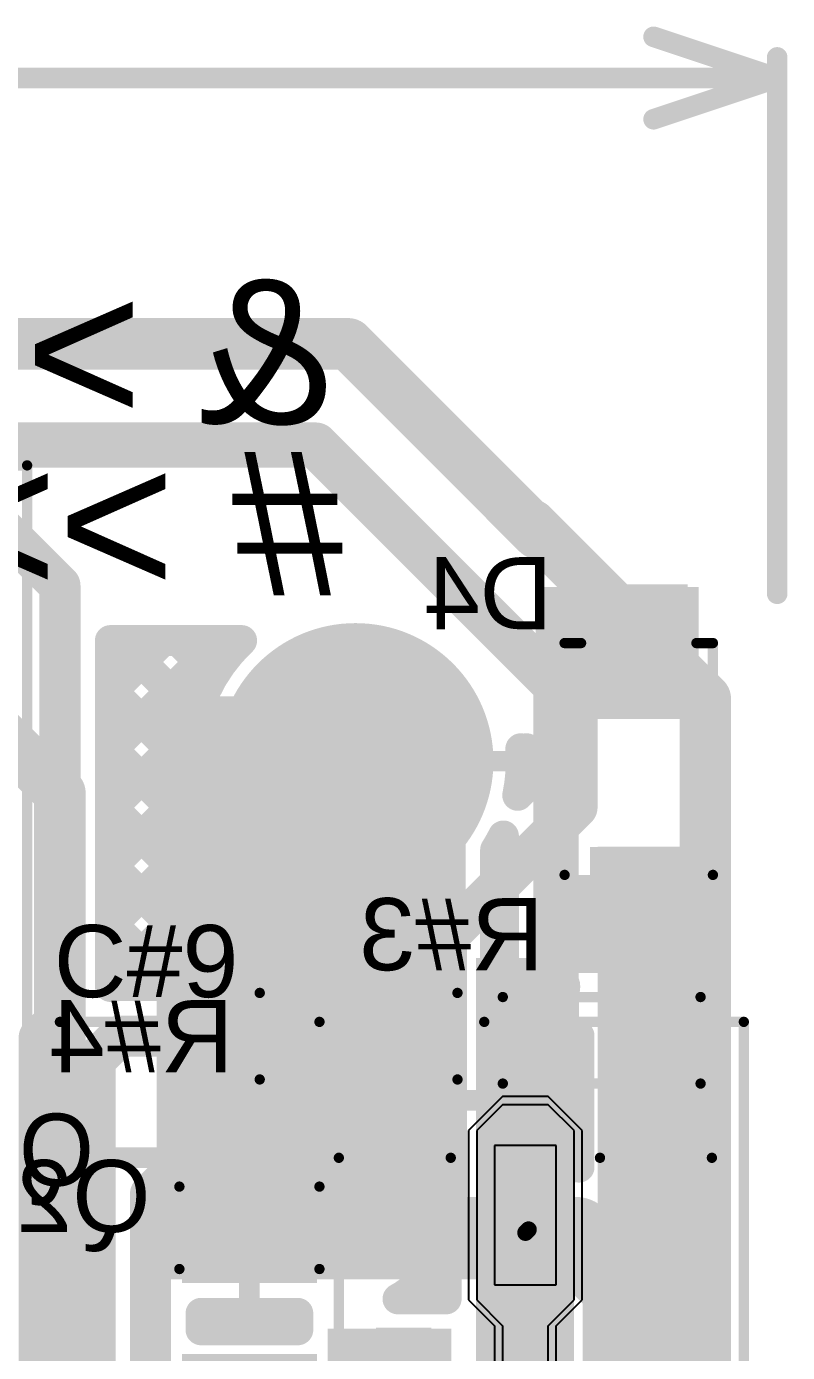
# Model space of a CAD drawing. Header units: millimetres. Extents: x -0.39 to 1.43, y -0.21 to 1.58.
# Drawn here: x 1.061 to 1.43, y 0.933 to 1.577 of the extents above; entities that cross this region are included whole.
import ezdxf

# ---------------------------------------------------------------- set-up
doc = ezdxf.new("R2010")
doc.units = ezdxf.units.MM
doc.header["$MEASUREMENT"] = 0
for name, color, linetype in [('BottomLayer', 5, 'Continuous'), ('BottomOverlay', 54, 'Continuous'), ('BottomPaste', 16, 'Continuous'), ('BottomSolder', 6, 'Continuous'), ('Mechanical1', 6, 'Continuous'), ('TopLayer', 1, 'Continuous'), ('TopOverlay', 2, 'Continuous'), ('TopPaste', 8, 'Continuous'), ('TopSolder', 216, 'Continuous'), ('ViaHoleLayer', 16, 'Continuous')]:
    doc.layers.add(name, color=color, linetype=linetype)
doc.styles.add('Arial', font='', dxfattribs={"height": 0.2})
doc.styles.get('Arial').set_extended_font_data('Arial')

# ---------------------------------------------------------------- blocks, each defined once
blk = doc.blocks.new('SOD123G_B_1')
at = {"layer": 'BottomLayer'}
for points in [[(-0.07953, 0.01969), (-0.04803, 0.01969), (-0.04803, -0.01969), (-0.07953, -0.01969)], [(0.04803, 0.01969), (0.07953, 0.01969), (0.07953, -0.01969), (0.04803, -0.01969)]]:
    blk.add_hatch(color=5, dxfattribs=at).paths.add_polyline_path(points)
at = {"layer": 'BottomOverlay'}
for points in [[(-0.10504, 0.023), (-0.05754, 0.023), (-0.05754, 0.038), (-0.10504, 0.038)], [(-0.10504, -0.0245), (-0.08104, -0.0245), (-0.08104, 0.025), (-0.10504, 0.025)], [(-0.10504, -0.038), (-0.05754, -0.038), (-0.05754, -0.023), (-0.10504, -0.023)]]:
    blk.add_hatch(color=54, dxfattribs=at).paths.add_polyline_path(points)
at = {"layer": 'BottomPaste'}
for points in [[(-0.07953, 0.01969), (-0.04803, 0.01969), (-0.04803, -0.01969), (-0.07953, -0.01969)], [(0.04803, 0.01969), (0.07953, 0.01969), (0.07953, -0.01969), (0.04803, -0.01969)]]:
    blk.add_hatch(color=16, dxfattribs=at).paths.add_polyline_path(points)
at = {"layer": 'BottomSolder'}
for points in [[(-0.08353, 0.02369), (-0.04403, 0.02369), (-0.04403, -0.02369), (-0.08353, -0.02369)], [(0.04403, 0.02369), (0.08353, 0.02369), (0.08353, -0.02369), (0.04403, -0.02369)]]:
    blk.add_hatch(color=6, dxfattribs=at).paths.add_polyline_path(points)
at = {"layer": 'BottomOverlay', "const_width": 0.005}
for points in [[(-0.0575, 0.036), (0.055, 0.036)], [(0.055, 0.036), (0.055, 0.028)], [(0.055, -0.028), (0.055, -0.036)], [(-0.0575, -0.036), (0.055, -0.036)]]:
    blk.add_lwpolyline(points, dxfattribs=at)
at = {"layer": 'BottomOverlay', "const_width": 0.0025}
for points in [[(-0.05875, 0.036, 1), (-0.05625, 0.036, 1)], [(0.05375, 0.036, 1), (0.05625, 0.036, 1)], [(0.05375, 0.036, 1), (0.05625, 0.036, 1)], [(0.05375, 0.028, 1), (0.05625, 0.028, 1)], [(0.05375, -0.028, 1), (0.05625, -0.028, 1)], [(-0.05875, -0.036, 1), (-0.05625, -0.036, 1)], [(0.05375, -0.036, 1), (0.05625, -0.036, 1)], [(0.05375, -0.036, 1), (0.05625, -0.036, 1)]]:
    blk.add_lwpolyline(points, format="xyb", close=True, dxfattribs=at)
blk = doc.blocks.new('R__0603_B_9')
at = {"layer": 'BottomLayer'}
for points in [[(-0.045, -0.0175), (-0.045, 0.0175), (-0.015, 0.0175), (-0.015, -0.0175)], [(0.015, -0.0175), (0.015, 0.0175), (0.045, 0.0175), (0.045, -0.0175)]]:
    blk.add_hatch(color=5, dxfattribs=at).paths.add_polyline_path(points)
at = {"layer": 'BottomPaste'}
for points in [[(-0.045, -0.0175), (-0.045, 0.0175), (-0.015, 0.0175), (-0.015, -0.0175)], [(0.015, -0.0175), (0.015, 0.0175), (0.045, 0.0175), (0.045, -0.0175)]]:
    blk.add_hatch(color=16, dxfattribs=at).paths.add_polyline_path(points)
at = {"layer": 'BottomSolder'}
for points in [[(-0.049, -0.0215), (-0.049, 0.0215), (-0.011, 0.0215), (-0.011, -0.0215)], [(0.011, -0.0215), (0.011, 0.0215), (0.049, 0.0215), (0.049, -0.0215)]]:
    blk.add_hatch(color=6, dxfattribs=at).paths.add_polyline_path(points)
at = {"layer": 'BottomOverlay', "const_width": 0.005}
for points in [[(-0.048, 0.021), (-0.048, -0.021)], [(0.048, 0.021), (-0.048, 0.021)], [(0.048, 0.021), (0.048, -0.021)], [(0.048, -0.021), (-0.048, -0.021)]]:
    blk.add_lwpolyline(points, dxfattribs=at)
at = {"layer": 'BottomOverlay', "const_width": 0.0025}
for points in [[(-0.04925, 0.021, 1), (-0.04675, 0.021, 1)], [(-0.04925, 0.021, 1), (-0.04675, 0.021, 1)], [(0.04675, 0.021, 1), (0.04925, 0.021, 1)], [(0.04675, 0.021, 1), (0.04925, 0.021, 1)], [(-0.04925, -0.021, 1), (-0.04675, -0.021, 1)], [(-0.04925, -0.021, 1), (-0.04675, -0.021, 1)], [(0.04675, -0.021, 1), (0.04925, -0.021, 1)], [(0.04675, -0.021, 1), (0.04925, -0.021, 1)]]:
    blk.add_lwpolyline(points, format="xyb", close=True, dxfattribs=at)
blk = doc.blocks.new('HY951180A_13')
at = {"layer": 'TopOverlay', "const_width": 0.005}
for points in [[(0.331, -0.1219), (0.331, -0.331)], [(-0.331, -0.331), (0.331, -0.331)]]:
    blk.add_lwpolyline(points, dxfattribs=at)
at = {"layer": 'TopOverlay', "const_width": 0.0025}
blk.add_lwpolyline([(0.32975, -0.331, 1), (0.33225, -0.331, 1)], format="xyb", close=True, dxfattribs=at)
blk.add_lwpolyline([(0.32975, -0.331, 1), (0.33225, -0.331, 1)], format="xyb", close=True, dxfattribs=at)
blk = doc.blocks.new('VKMD1001J101MV_17')
at = {"layer": 'TopLayer'}
for points in [[(-0.20768, 0.02756), (-0.0502, 0.02756), (-0.0502, -0.02756), (-0.20768, -0.02756)], [(0.0502, 0.02756), (0.20768, 0.02756), (0.20768, -0.02756), (0.0502, -0.02756)]]:
    blk.add_hatch(color=1, dxfattribs=at).paths.add_polyline_path(points)
at = {"layer": 'TopPaste'}
for points in [[(-0.20768, 0.02756), (-0.0502, 0.02756), (-0.0502, -0.02756), (-0.20768, -0.02756)], [(0.0502, 0.02756), (0.20768, 0.02756), (0.20768, -0.02756), (0.0502, -0.02756)]]:
    blk.add_hatch(color=8, dxfattribs=at).paths.add_polyline_path(points)
at = {"layer": 'TopSolder'}
for points in [[(-0.21168, 0.03156), (-0.0462, 0.03156), (-0.0462, -0.03156), (-0.21168, -0.03156)], [(0.0462, 0.03156), (0.21168, 0.03156), (0.21168, -0.03156), (0.0462, -0.03156)]]:
    blk.add_hatch(color=216, dxfattribs=at).paths.add_polyline_path(points)
at = {"layer": 'TopOverlay', "const_width": 0.005}
for points in [[(-0.107, 0.166), (-0.167, 0.106)], [(-0.107, 0.166), (0.167, 0.166)], [(0.167, 0.166), (0.167, 0.04)], [(-0.167, 0.106), (-0.167, 0.038)], [(-0.193, 0.069), (-0.193, 0.037)], [(-0.209, 0.053), (-0.177, 0.053)], [(-0.167, -0.038), (-0.167, -0.106)], [(0.167, -0.04), (0.167, -0.166)], [(-0.167, -0.106), (-0.107, -0.166)], [(-0.107, -0.166), (0.167, -0.166)]]:
    blk.add_lwpolyline(points, dxfattribs=at)
at = {"layer": 'TopOverlay', "const_width": 0.0025}
for points in [[(-0.10825, 0.166, 1), (-0.10575, 0.166, 1)], [(-0.10825, 0.166, 1), (-0.10575, 0.166, 1)], [(0.16575, 0.166, 1), (0.16825, 0.166, 1)], [(0.16575, 0.166, 1), (0.16825, 0.166, 1)], [(-0.16825, 0.106, 1), (-0.16575, 0.106, 1)], [(-0.16825, 0.106, 1), (-0.16575, 0.106, 1)], [(-0.19425, 0.069, 1), (-0.19175, 0.069, 1)], [(-0.21025, 0.053, 1), (-0.20775, 0.053, 1)], [(-0.17825, 0.053, 1), (-0.17575, 0.053, 1)], [(-0.19425, 0.037, 1), (-0.19175, 0.037, 1)], [(-0.16825, 0.038, 1), (-0.16575, 0.038, 1)], [(0.16575, 0.04, 1), (0.16825, 0.04, 1)], [(-0.16825, -0.038, 1), (-0.16575, -0.038, 1)], [(0.16575, -0.04, 1), (0.16825, -0.04, 1)], [(-0.16825, -0.106, 1), (-0.16575, -0.106, 1)], [(-0.16825, -0.106, 1), (-0.16575, -0.106, 1)], [(-0.10825, -0.166, 1), (-0.10575, -0.166, 1)], [(-0.10825, -0.166, 1), (-0.10575, -0.166, 1)], [(0.16575, -0.166, 1), (0.16825, -0.166, 1)], [(0.16575, -0.166, 1), (0.16825, -0.166, 1)]]:
    blk.add_lwpolyline(points, format="xyb", close=True, dxfattribs=at)
blk = doc.blocks.new('R__0603_B_25')
at = {"layer": 'BottomLayer'}
for points in [[(-0.045, -0.0175), (-0.045, 0.0175), (-0.015, 0.0175), (-0.015, -0.0175)], [(0.015, -0.0175), (0.015, 0.0175), (0.045, 0.0175), (0.045, -0.0175)]]:
    blk.add_hatch(color=5, dxfattribs=at).paths.add_polyline_path(points)
at = {"layer": 'BottomPaste'}
for points in [[(-0.045, -0.0175), (-0.045, 0.0175), (-0.015, 0.0175), (-0.015, -0.0175)], [(0.015, -0.0175), (0.015, 0.0175), (0.045, 0.0175), (0.045, -0.0175)]]:
    blk.add_hatch(color=16, dxfattribs=at).paths.add_polyline_path(points)
at = {"layer": 'BottomSolder'}
for points in [[(-0.049, -0.0215), (-0.049, 0.0215), (-0.011, 0.0215), (-0.011, -0.0215)], [(0.011, -0.0215), (0.011, 0.0215), (0.049, 0.0215), (0.049, -0.0215)]]:
    blk.add_hatch(color=6, dxfattribs=at).paths.add_polyline_path(points)
at = {"layer": 'BottomOverlay', "const_width": 0.005}
for points in [[(0.048, 0.021), (-0.048, 0.021)], [(-0.048, 0.021), (-0.048, -0.021)], [(0.048, 0.021), (0.048, -0.021)], [(0.048, -0.021), (-0.048, -0.021)]]:
    blk.add_lwpolyline(points, dxfattribs=at)
at = {"layer": 'BottomOverlay', "const_width": 0.0025}
for points in [[(-0.04925, 0.021, 1), (-0.04675, 0.021, 1)], [(-0.04925, 0.021, 1), (-0.04675, 0.021, 1)], [(0.04675, 0.021, 1), (0.04925, 0.021, 1)], [(0.04675, 0.021, 1), (0.04925, 0.021, 1)], [(-0.04925, -0.021, 1), (-0.04675, -0.021, 1)], [(-0.04925, -0.021, 1), (-0.04675, -0.021, 1)], [(0.04675, -0.021, 1), (0.04925, -0.021, 1)], [(0.04675, -0.021, 1), (0.04925, -0.021, 1)]]:
    blk.add_lwpolyline(points, format="xyb", close=True, dxfattribs=at)
blk = doc.blocks.new('SOT_89_B_27')
at = {"layer": 'BottomLayer'}
for points in [[(-0.0685, 0.02874), (-0.04961, 0.02874), (-0.04961, -0.02638), (-0.0685, -0.02638)], [(-0.01102, 0.02884), (0.01102, 0.02884), (0.01102, -0.0312), (-0.01102, -0.0312)], [(0.04961, 0.02874), (0.0685, 0.02874), (0.0685, -0.02638), (0.04961, -0.02638)]]:
    blk.add_hatch(color=5, dxfattribs=at).paths.add_polyline_path(points)
at = {"layer": 'BottomPaste'}
for points in [[(-0.0685, 0.02874), (-0.04961, 0.02874), (-0.04961, -0.02638), (-0.0685, -0.02638)], [(-0.01102, 0.02884), (0.01102, 0.02884), (0.01102, -0.0312), (-0.01102, -0.0312)], [(0.04961, 0.02874), (0.0685, 0.02874), (0.0685, -0.02638), (0.04961, -0.02638)]]:
    blk.add_hatch(color=16, dxfattribs=at).paths.add_polyline_path(points)
at = {"layer": 'BottomSolder'}
for points in [[(-0.0725, 0.03274), (-0.04561, 0.03274), (-0.04561, -0.03038), (-0.0725, -0.03038)], [(0.04561, 0.03274), (0.0725, 0.03274), (0.0725, -0.03038), (0.04561, -0.03038)], [(-0.01102, 0.02884), (0.01102, 0.02884), (0.01102, -0.0312), (-0.01102, -0.0312)]]:
    blk.add_hatch(color=6, dxfattribs=at).paths.add_polyline_path(points)
at = {"layer": 'BottomLayer'}
for p, q in [((0.01102, 0.02874), (-0.01102, 0.02874)), ((-0.01102, 0.02874), (-0.01102, -0.0313)), ((0.01102, -0.0313), (0.01102, 0.02874)), ((-0.01102, -0.0313), (-0.02362, -0.0439)), ((0.02362, -0.0439), (0.01102, -0.0313)), ((-0.02362, -0.0439), (-0.02362, -0.12598)), ((0.02362, -0.12598), (0.02362, -0.0439)), ((-0.02362, -0.12598), (-0.01102, -0.13858)), ((0.01102, -0.13858), (0.02362, -0.12598)), ((-0.01102, -0.13858), (0.01102, -0.13858))]:
    blk.add_line(p, q, dxfattribs=at)
at = {"layer": 'BottomOverlay'}
for points, const_width in [([(-0.07756, 0.0195, 1), (-0.08544, 0.0195, 1)], 0.00787), ([(-0.08741, 0.0195, 1), (-0.08347, 0.0195, 1)], 0.00394), ([(-0.07953, 0.0195, 1), (-0.07559, 0.0195, 1)], 0.00394), ([(-0.0918, -0.01043, 1), (-0.0893, -0.01043, 1)], 0.0025), ([(0.0893, -0.01043, 1), (0.0918, -0.01043, 1)], 0.0025), ([(-0.0918, -0.1128, 1), (-0.0893, -0.1128, 1)], 0.0025), ([(-0.0918, -0.1128, 1), (-0.0893, -0.1128, 1)], 0.0025), ([(-0.03747, -0.1128, 1), (-0.03497, -0.1128, 1)], 0.0025), ([(0.03497, -0.1128, 1), (0.03747, -0.1128, 1)], 0.0025), ([(0.0893, -0.1128, 1), (0.0918, -0.1128, 1)], 0.0025), ([(0.0893, -0.1128, 1), (0.0918, -0.1128, 1)], 0.0025)]:
    blk.add_lwpolyline(points, format="xyb", close=True, dxfattribs=dict(at, const_width=const_width))
at = {"layer": 'BottomOverlay', "const_width": 0.005}
for points in [[(-0.09055, -0.01043), (-0.09055, -0.1128)], [(0.09055, -0.01043), (0.09055, -0.1128)], [(-0.03622, -0.1128), (-0.09055, -0.1128)], [(0.09055, -0.1128), (0.03622, -0.1128)]]:
    blk.add_lwpolyline(points, dxfattribs=at)
at = {"layer": 'BottomPaste'}
for p, q in [((0.01496, -0.05108), (-0.01496, -0.05108)), ((-0.01496, -0.05108), (-0.01496, -0.1188)), ((0.01496, -0.1188), (0.01496, -0.05108)), ((-0.01496, -0.1188), (0.01496, -0.1188))]:
    blk.add_line(p, q, dxfattribs=at)
at = {"layer": 'BottomSolder'}
for p, q in [((0.01496, 0.03268), (-0.01496, 0.03268)), ((-0.01496, 0.03268), (-0.01496, -0.0313)), ((0.01496, -0.0313), (0.01496, 0.03268)), ((-0.01496, -0.0313), (-0.02756, -0.0439)), ((0.02756, -0.0439), (0.01496, -0.0313)), ((-0.02756, -0.0439), (-0.02756, -0.12598)), ((0.02756, -0.12598), (0.02756, -0.0439)), ((-0.02756, -0.12598), (-0.01102, -0.14252)), ((0.01102, -0.14252), (0.02756, -0.12598)), ((-0.01102, -0.14252), (0.01102, -0.14252))]:
    blk.add_line(p, q, dxfattribs=at)
at = {"layer": 'BottomOverlay', "text_generation_flag": 2}
blk.add_text('Q2', height=0.035, rotation=-180, dxfattribs=at).set_placement((0.20944, -0.09921))
blk = doc.blocks.new('C__0805_B_42')
at = {"layer": 'BottomLayer'}
for points in [[(-0.06, 0.03), (-0.02, 0.03), (-0.02, -0.03), (-0.06, -0.03)], [(0.02, 0.03), (0.06, 0.03), (0.06, -0.03), (0.02, -0.03)]]:
    blk.add_hatch(color=5, dxfattribs=at).paths.add_polyline_path(points)
at = {"layer": 'BottomPaste'}
for points in [[(-0.06, 0.03), (-0.02, 0.03), (-0.02, -0.03), (-0.06, -0.03)], [(0.02, 0.03), (0.06, 0.03), (0.06, -0.03), (0.02, -0.03)]]:
    blk.add_hatch(color=16, dxfattribs=at).paths.add_polyline_path(points)
at = {"layer": 'BottomSolder'}
for points in [[(-0.06276, 0.03276), (-0.01724, 0.03276), (-0.01724, -0.03276), (-0.06276, -0.03276)], [(0.01724, 0.03276), (0.06276, 0.03276), (0.06276, -0.03276), (0.01724, -0.03276)]]:
    blk.add_hatch(color=6, dxfattribs=at).paths.add_polyline_path(points)
at = {"layer": 'BottomOverlay', "const_width": 0.005}
for points in [[(-0.064, -0.034), (-0.064, 0.034)], [(-0.024, 0.034), (-0.064, 0.034)], [(0.064, 0.034), (0.024, 0.034)], [(0.064, -0.034), (0.064, 0.034)], [(-0.024, -0.034), (-0.064, -0.034)], [(0.064, -0.034), (0.024, -0.034)]]:
    blk.add_lwpolyline(points, dxfattribs=at)
at = {"layer": 'BottomOverlay', "const_width": 0.0025}
for points in [[(-0.06525, 0.034, 1), (-0.06275, 0.034, 1)], [(-0.06525, 0.034, 1), (-0.06275, 0.034, 1)], [(-0.02525, 0.034, 1), (-0.02275, 0.034, 1)], [(0.02275, 0.034, 1), (0.02525, 0.034, 1)], [(0.06275, 0.034, 1), (0.06525, 0.034, 1)], [(0.06275, 0.034, 1), (0.06525, 0.034, 1)], [(-0.06525, -0.034, 1), (-0.06275, -0.034, 1)], [(-0.06525, -0.034, 1), (-0.06275, -0.034, 1)], [(-0.02525, -0.034, 1), (-0.02275, -0.034, 1)], [(0.02275, -0.034, 1), (0.02525, -0.034, 1)], [(0.06275, -0.034, 1), (0.06525, -0.034, 1)], [(0.06275, -0.034, 1), (0.06525, -0.034, 1)]]:
    blk.add_lwpolyline(points, format="xyb", close=True, dxfattribs=at)

msp = doc.modelspace()

# ---------------------------------------------------------------- hatches: boundary and pattern name
at = {"layer": 'BottomLayer'}
for points in [[(1.308, 1.241), (1.387, 1.241), (1.387, 1.305), (1.308, 1.305)], [(1.338, 0.8848), (1.397, 0.8848), (1.397, 1.179), (1.338, 1.179)], [(1.279, 0.88644), (1.32657, 0.88644), (1.32657, 1.125), (1.279, 1.125)], [(1.207, 0.834), (1.242, 0.834), (1.242, 0.945), (1.207, 0.945)], [(1.233, 0.879), (1.267, 0.879), (1.267, 0.945), (1.233, 0.945)]]:
    msp.add_hatch(color=5, dxfattribs=at).paths.add_polyline_path(points)
h = msp.add_hatch(color=5, dxfattribs=at)
edge = h.paths.add_edge_path()
edge.add_arc((1.22047, 1.22047), 0.06299, 0, 360)
h = msp.add_hatch(color=5, dxfattribs=at)
edge = h.paths.add_edge_path()
edge.add_arc((1.31781, 1.111), 0.01181, 0, 360)
h = msp.add_hatch(color=5, dxfattribs=at)
edge = h.paths.add_edge_path()
edge.add_arc((1.226, 0.989), 0.01181, 0, 360)
at = {"layer": 'BottomSolder'}
h = msp.add_hatch(color=6, dxfattribs=at)
edge = h.paths.add_edge_path()
edge.add_arc((1.22047, 1.22047), 0.06699, 0, 360)
at = {"layer": 'TopLayer'}
h = msp.add_hatch(color=1, dxfattribs=at)
edge = h.paths.add_edge_path()
edge.add_arc((1.22047, 1.22047), 0.06299, 0, 360)
msp.add_hatch(color=1, dxfattribs=at).paths.add_polyline_path([(1.124, 0.969), (1.274, 0.969), (1.274, 1.252), (1.124, 1.252)])
h = msp.add_hatch(color=1, dxfattribs=at)
edge = h.paths.add_edge_path()
edge.add_arc((1.31781, 1.111), 0.01181, 0, 360)
h = msp.add_hatch(color=1, dxfattribs=at)
edge = h.paths.add_edge_path()
edge.add_arc((1.226, 0.989), 0.01181, 0, 360)
at = {"layer": 'TopSolder'}
h = msp.add_hatch(color=216, dxfattribs=at)
edge = h.paths.add_edge_path()
edge.add_arc((1.22047, 1.22047), 0.06699, 0, 360)
at = {"layer": 'ViaHoleLayer'}
h = msp.add_hatch(color=16, dxfattribs=at)
edge = h.paths.add_edge_path()
edge.add_arc((1.22047, 1.22047), 0.06299, 0, 360)
h = msp.add_hatch(color=16, dxfattribs=at)
edge = h.paths.add_edge_path()
edge.add_arc((1.31781, 1.111), 0.00591, 0, 360)
h = msp.add_hatch(color=16, dxfattribs=at)
edge = h.paths.add_edge_path()
edge.add_arc((1.226, 0.989), 0.00591, 0, 360)

# ---------------------------------------------------------------- linework, layer by layer
at = {"layer": 'BottomLayer'}
for points, const_width in [([(0.95172, 1.431), (1.077, 1.30572)], 0.02), ([(1.077, 1.09647), (1.077, 1.30572)], 0.02), ([(1.1015, 1.25351), (1.12699, 1.279)], 0.015), ([(1.1015, 1.22523), (1.15527, 1.279)], 0.015), ([(1.1015, 1.279), (1.16521, 1.279)], 0.015), ([(1.1015, 1.11113), (1.1015, 1.279)], 0.015), ([(1.10617, 1.279), (1.14297, 1.2422)], 0.015), ([(1.13445, 1.279), (1.15149, 1.26196)], 0.015), ([(1.1015, 1.25538), (1.14006, 1.21682)], 0.015), ([(1.328, 1.198), (1.328, 1.249)], 0.02), ([(1.1015, 1.19695), (1.14173, 1.23718)], 0.015), ([(1.1015, 1.2271), (1.15513, 1.17347)], 0.015), ([(1.30079, 1.2258), (1.3035, 1.22309)], 0.015), ([(1.3035, 1.20815), (1.3035, 1.2265)], 0.015), ([(1.14748, 1.22047), (1.22047, 1.22047)], 0.01), ([(1.22047, 1.22047), (1.29346, 1.22047)], 0.01), ([(1.22047, 1.14748), (1.22047, 1.22047)], 0.01), ([(1.1015, 1.16866), (1.14094, 1.2081)], 0.015), ([(1.29924, 1.20388), (1.3035, 1.20815)], 0.015), ([(1.1015, 1.19881), (1.18131, 1.119)], 0.015), ([(1.272, 1.142), (1.328, 1.198)], 0.02), ([(1.1015, 1.14038), (1.14754, 1.18642)], 0.015), ([(1.1015, 1.14038), (1.14754, 1.18642)], 0.015), ([(1.1015, 1.17053), (1.16053, 1.1115)], 0.015), ([(1.1015, 1.11209), (1.15851, 1.1691)], 0.015), ([(1.12919, 1.1115), (1.17309, 1.1554)], 0.015), ([(1.17347, 1.15513), (1.2096, 1.119)], 0.015), ([(1.16498, 1.119), (1.19139, 1.14542)], 0.015), ([(1.253, 1.12304), (1.27196, 1.142)], 0.02), ([(1.27196, 1.142), (1.272, 1.142)], 0.02), ([(1.1015, 1.14224), (1.13224, 1.1115)], 0.015), ([(1.19326, 1.119), (1.21446, 1.1402)], 0.015), ([(1.21682, 1.14006), (1.22899, 1.1279)], 0.015), ([(1.2215, 1.11896), (1.2287, 1.12615)], 0.015), ([(1.253, 1.0795), (1.253, 1.12304)], 0.02), ([(1.1625, 1.1115), (1.1625, 1.119)], 0.015), ([(1.1625, 1.119), (1.2215, 1.119)], 0.015), ([(1.1625, 1.11652), (1.16498, 1.119)], 0.015), ([(1.2215, 1.0555), (1.2215, 1.119)], 0.015), ([(1.2225, 1.0555), (1.2225, 1.119)], 0.015), ([(1.2225, 1.119), (1.2285, 1.119)], 0.015), ([(1.2285, 1.119), (1.2285, 1.12304)], 0.015), ([(1.1015, 1.11396), (1.10402, 1.11144)], 0.015), ([(1.15748, 1.1115), (1.1625, 1.11652)], 0.015), ([(1.30278, 1.09597), (1.31781, 1.111)], 0.022), ([(1.10572, 1.1115), (1.1625, 1.1115)], 0.015), ([(1.30278, 1.00572), (1.30278, 1.09597)], 0.022), ([(1.067, 1.08647), (1.077, 1.09647)], 0.02), ([(1.067, 0.843), (1.067, 1.08647)], 0.02), ([(1.094, 1.07528), (1.10572, 1.087)], 0.02), ([(1.10572, 1.087), (1.192, 1.087)], 0.02), ([(1.094, 0.81804), (1.094, 1.07528)], 0.02), ([(1.253, 1.04389), (1.253, 1.077)], 0.02), ([(1.2225, 1.0555), (1.2285, 1.0555)], 0.015), ([(1.24011, 1.031), (1.253, 1.04389)], 0.02), ([(1.121, 1.01038), (1.14162, 1.031)], 0.02), ([(1.14162, 1.031), (1.24011, 1.031)], 0.02), ([(1.25346, 1.0095), (1.2645, 1.02053)], 0.015), ([(1.25746, 1.0137), (1.2645, 1.02074)], 0.015), ([(1.2645, 0.9595), (1.2645, 1.02074)], 0.015), ([(1.121, 0.80685), (1.121, 1.01038)], 0.02), ([(1.25789, 1.01413), (1.2645, 1.00753)], 0.015), ([(1.169, 0.99), (1.225, 0.99)], 0.04), ([(1.25938, 0.98713), (1.2645, 0.99225)], 0.015), ([(1.169, 0.96), (1.169, 0.99)], 0.01), ([(1.226, 0.989), (1.24781, 0.989)], 0.01), ([(1.25908, 0.98466), (1.2645, 0.97924)], 0.015), ([(1.303, 0.99163), (1.3045, 0.99313)], 0.008), ([(1.303, 0.91), (1.303, 0.99163)], 0.008), ([(1.24962, 0.96584), (1.25596, 0.9595)], 0.015), ([(1.24112, 0.9595), (1.2565, 0.9595)], 0.015), ([(1.24112, 0.9595), (1.2565, 0.9595)], 0.015), ([(1.2565, 0.9595), (1.2645, 0.9595)], 0.015), ([(1.26003, 0.9595), (1.2645, 0.96397)], 0.015), ([(1.1455, 0.9525), (1.1925, 0.9525)], 0.015), ([(1.1455, 0.9445), (1.1455, 0.9525)], 0.015), ([(1.14982, 0.9525), (1.15782, 0.9445)], 0.015), ([(1.16018, 0.9445), (1.16818, 0.9525)], 0.015), ([(1.17811, 0.9525), (1.18611, 0.9445)], 0.015), ([(1.1925, 0.9445), (1.1925, 0.9525)], 0.015), ([(1.18847, 0.9445), (1.1925, 0.94853)], 0.015), ([(1.1455, 0.9445), (1.1925, 0.9445)], 0.015), ([(1.1455, 0.9445), (1.1925, 0.9445)], 0.015)]:
    msp.add_lwpolyline(points, dxfattribs=dict(at, const_width=const_width))
for points, const_width in [([(1.072, 1.30572, 1), (1.082, 1.30572, 1)], 0.01), ([(1.072, 1.30572, 1), (1.082, 1.30572, 1)], 0.01), ([(1.09775, 1.279, 1), (1.10525, 1.279, 1)], 0.0075), ([(1.09775, 1.279, 1), (1.10525, 1.279, 1)], 0.0075), ([(1.10242, 1.279, 1), (1.10992, 1.279, 1)], 0.0075), ([(1.12324, 1.279, 1), (1.13074, 1.279, 1)], 0.0075), ([(1.1307, 1.279, 1), (1.1382, 1.279, 1)], 0.0075), ([(1.15152, 1.279, 1), (1.15902, 1.279, 1)], 0.0075), ([(1.16146, 1.279, 1), (1.16896, 1.279, 1)], 0.0075), ([(1.16146, 1.279, 1), (1.16896, 1.279, 1)], 0.0075), ([(1.16146, 1.279, 1), (1.16896, 1.279, 1)], 0.0075), ([(1.14774, 1.26196, 1), (1.15524, 1.26196, 1)], 0.0075), ([(1.09775, 1.25538, 1), (1.10525, 1.25538, 1)], 0.0075), ([(1.09775, 1.25351, 1), (1.10525, 1.25351, 1)], 0.0075), ([(1.323, 1.249, 1), (1.333, 1.249, 1)], 0.01), ([(1.13922, 1.2422, 1), (1.14672, 1.2422, 1)], 0.0075), ([(1.13798, 1.23718, 1), (1.14548, 1.23718, 1)], 0.0075), ([(1.09775, 1.2271, 1), (1.10525, 1.2271, 1)], 0.0075), ([(1.09775, 1.22523, 1), (1.10525, 1.22523, 1)], 0.0075), ([(1.29699, 1.2265, 1), (1.30449, 1.2265, 1)], 0.0075), ([(1.29699, 1.2265, 1), (1.30449, 1.2265, 1)], 0.0075), ([(1.29704, 1.2258, 1), (1.30454, 1.2258, 1)], 0.0075), ([(1.29975, 1.2265, 1), (1.30725, 1.2265, 1)], 0.0075), ([(1.29975, 1.22309, 1), (1.30725, 1.22309, 1)], 0.0075), ([(1.13631, 1.21682, 1), (1.14381, 1.21682, 1)], 0.0075), ([(1.14498, 1.22047, 1), (1.14998, 1.22047, 1)], 0.005), ([(1.21797, 1.22047, 1), (1.22297, 1.22047, 1)], 0.005), ([(1.21797, 1.22047, 1), (1.22297, 1.22047, 1)], 0.005), ([(1.21797, 1.22047, 1), (1.22297, 1.22047, 1)], 0.005), ([(1.29096, 1.22047, 1), (1.29596, 1.22047, 1)], 0.005), ([(1.29721, 1.22047, 1), (1.30471, 1.22047, 1)], 0.0075), ([(1.29721, 1.22047, 1), (1.30471, 1.22047, 1)], 0.0075), ([(1.29721, 1.22047, 1), (1.30471, 1.22047, 1)], 0.0075), ([(1.29721, 1.22047, 1), (1.30471, 1.22047, 1)], 0.0075), ([(1.13719, 1.2081, 1), (1.14469, 1.2081, 1)], 0.0075), ([(1.29549, 1.20388, 1), (1.30299, 1.20388, 1)], 0.0075), ([(1.29549, 1.20388, 1), (1.30299, 1.20388, 1)], 0.0075), ([(1.29549, 1.20388, 1), (1.30299, 1.20388, 1)], 0.0075), ([(1.29975, 1.20815, 1), (1.30725, 1.20815, 1)], 0.0075), ([(1.29975, 1.20815, 1), (1.30725, 1.20815, 1)], 0.0075), ([(1.09775, 1.19881, 1), (1.10525, 1.19881, 1)], 0.0075), ([(1.09775, 1.19695, 1), (1.10525, 1.19695, 1)], 0.0075), ([(1.323, 1.198, 1), (1.333, 1.198, 1)], 0.01), ([(1.323, 1.198, 1), (1.333, 1.198, 1)], 0.01), ([(1.14379, 1.18642, 1), (1.15129, 1.18642, 1)], 0.0075), ([(1.14379, 1.18642, 1), (1.15129, 1.18642, 1)], 0.0075), ([(1.09775, 1.17053, 1), (1.10525, 1.17053, 1)], 0.0075), ([(1.15138, 1.17347, 1), (1.15888, 1.17347, 1)], 0.0075), ([(1.09775, 1.16866, 1), (1.10525, 1.16866, 1)], 0.0075), ([(1.15476, 1.1691, 1), (1.16226, 1.1691, 1)], 0.0075), ([(1.16934, 1.1554, 1), (1.17684, 1.1554, 1)], 0.0075), ([(1.16972, 1.15513, 1), (1.17722, 1.15513, 1)], 0.0075), ([(1.18764, 1.14542, 1), (1.19514, 1.14542, 1)], 0.0075), ([(1.21797, 1.14748, 1), (1.22297, 1.14748, 1)], 0.005), ([(1.26696, 1.142, 1), (1.27696, 1.142, 1)], 0.01), ([(1.26696, 1.142, 1), (1.27696, 1.142, 1)], 0.01), ([(1.267, 1.142, 1), (1.277, 1.142, 1)], 0.01), ([(1.267, 1.142, 1), (1.277, 1.142, 1)], 0.01), ([(1.09775, 1.14224, 1), (1.10525, 1.14224, 1)], 0.0075), ([(1.09775, 1.14038, 1), (1.10525, 1.14038, 1)], 0.0075), ([(1.09775, 1.14038, 1), (1.10525, 1.14038, 1)], 0.0075), ([(1.21071, 1.1402, 1), (1.21821, 1.1402, 1)], 0.0075), ([(1.21307, 1.14006, 1), (1.22057, 1.14006, 1)], 0.0075), ([(1.23193, 1.14037, 1), (1.23943, 1.14037, 1)], 0.0075), ([(1.23195, 1.14039, 1), (1.23945, 1.14039, 1)], 0.0075), ([(1.23326, 1.1417, 1), (1.24076, 1.1417, 1)], 0.0075), ([(1.23326, 1.1417, 1), (1.24076, 1.1417, 1)], 0.0075), ([(1.22495, 1.12615, 1), (1.23245, 1.12615, 1)], 0.0075), ([(1.22524, 1.1279, 1), (1.23274, 1.1279, 1)], 0.0075), ([(1.248, 1.12304, 1), (1.258, 1.12304, 1)], 0.01), ([(1.248, 1.12304, 1), (1.258, 1.12304, 1)], 0.01), ([(1.15875, 1.119, 1), (1.16625, 1.119, 1)], 0.0075), ([(1.15875, 1.119, 1), (1.16625, 1.119, 1)], 0.0075), ([(1.16123, 1.119, 1), (1.16873, 1.119, 1)], 0.0075), ([(1.16123, 1.119, 1), (1.16873, 1.119, 1)], 0.0075), ([(1.17756, 1.119, 1), (1.18506, 1.119, 1)], 0.0075), ([(1.18951, 1.119, 1), (1.19701, 1.119, 1)], 0.0075), ([(1.20585, 1.119, 1), (1.21335, 1.119, 1)], 0.0075), ([(1.21775, 1.119, 1), (1.22525, 1.119, 1)], 0.0075), ([(1.21775, 1.119, 1), (1.22525, 1.119, 1)], 0.0075), ([(1.21775, 1.11896, 1), (1.22525, 1.11896, 1)], 0.0075), ([(1.21875, 1.119, 1), (1.22625, 1.119, 1)], 0.0075), ([(1.21875, 1.119, 1), (1.22625, 1.119, 1)], 0.0075), ([(1.22475, 1.12304, 1), (1.23225, 1.12304, 1)], 0.0075), ([(1.22475, 1.12304, 1), (1.23225, 1.12304, 1)], 0.0075), ([(1.22475, 1.12304, 1), (1.23225, 1.12304, 1)], 0.0075), ([(1.22475, 1.119, 1), (1.23225, 1.119, 1)], 0.0075), ([(1.22475, 1.119, 1), (1.23225, 1.119, 1)], 0.0075), ([(1.09775, 1.11396, 1), (1.10525, 1.11396, 1)], 0.0075), ([(1.15875, 1.11652, 1), (1.16625, 1.11652, 1)], 0.0075), ([(1.15875, 1.11652, 1), (1.16625, 1.11652, 1)], 0.0075), ([(1.31231, 1.111, 1), (1.32331, 1.111, 1)], 0.011), ([(1.09775, 1.11209, 1), (1.10525, 1.11209, 1)], 0.0075), ([(1.09775, 1.11113, 1), (1.10525, 1.11113, 1)], 0.0075), ([(1.09775, 1.11113, 1), (1.10525, 1.11113, 1)], 0.0075), ([(1.09775, 1.11113, 1), (1.10525, 1.11113, 1)], 0.0075), ([(1.10027, 1.11144, 1), (1.10777, 1.11144, 1)], 0.0075), ([(1.10197, 1.1115, 1), (1.10947, 1.1115, 1)], 0.0075), ([(1.10197, 1.1115, 1), (1.10947, 1.1115, 1)], 0.0075), ([(1.10197, 1.1115, 1), (1.10947, 1.1115, 1)], 0.0075), ([(1.12544, 1.1115, 1), (1.13294, 1.1115, 1)], 0.0075), ([(1.12849, 1.1115, 1), (1.13599, 1.1115, 1)], 0.0075), ([(1.15373, 1.1115, 1), (1.16123, 1.1115, 1)], 0.0075), ([(1.15678, 1.1115, 1), (1.16428, 1.1115, 1)], 0.0075), ([(1.15875, 1.1115, 1), (1.16625, 1.1115, 1)], 0.0075), ([(1.15875, 1.1115, 1), (1.16625, 1.1115, 1)], 0.0075), ([(1.29728, 1.09597, 1), (1.30828, 1.09597, 1)], 0.011), ([(1.29728, 1.09597, 1), (1.30828, 1.09597, 1)], 0.011), ([(1.072, 1.09647, 1), (1.082, 1.09647, 1)], 0.01), ([(1.072, 1.09647, 1), (1.082, 1.09647, 1)], 0.01), ([(1.062, 1.08647, 1), (1.072, 1.08647, 1)], 0.01), ([(1.062, 1.08647, 1), (1.072, 1.08647, 1)], 0.01), ([(1.10072, 1.087, 1), (1.11072, 1.087, 1)], 0.01), ([(1.10072, 1.087, 1), (1.11072, 1.087, 1)], 0.01), ([(1.187, 1.087, 1), (1.197, 1.087, 1)], 0.01), ([(1.248, 1.0795, 1), (1.258, 1.0795, 1)], 0.01), ([(1.089, 1.07528, 1), (1.099, 1.07528, 1)], 0.01), ([(1.089, 1.07528, 1), (1.099, 1.07528, 1)], 0.01), ([(1.248, 1.077, 1), (1.258, 1.077, 1)], 0.01), ([(1.21775, 1.0555, 1), (1.22525, 1.0555, 1)], 0.0075), ([(1.21875, 1.0555, 1), (1.22625, 1.0555, 1)], 0.0075), ([(1.21875, 1.0555, 1), (1.22625, 1.0555, 1)], 0.0075), ([(1.22475, 1.0555, 1), (1.23225, 1.0555, 1)], 0.0075), ([(1.248, 1.04389, 1), (1.258, 1.04389, 1)], 0.01), ([(1.248, 1.04389, 1), (1.258, 1.04389, 1)], 0.01), ([(1.13662, 1.031, 1), (1.14662, 1.031, 1)], 0.01), ([(1.13662, 1.031, 1), (1.14662, 1.031, 1)], 0.01), ([(1.23511, 1.031, 1), (1.24511, 1.031, 1)], 0.01), ([(1.23511, 1.031, 1), (1.24511, 1.031, 1)], 0.01), ([(1.26075, 1.02074, 1), (1.26825, 1.02074, 1)], 0.0075), ([(1.26075, 1.02074, 1), (1.26825, 1.02074, 1)], 0.0075), ([(1.26075, 1.02053, 1), (1.26825, 1.02053, 1)], 0.0075), ([(1.116, 1.01038, 1), (1.126, 1.01038, 1)], 0.01), ([(1.116, 1.01038, 1), (1.126, 1.01038, 1)], 0.01), ([(1.24925, 1.01016, 1), (1.25675, 1.01016, 1)], 0.0075), ([(1.24925, 1.01016, 1), (1.25675, 1.01016, 1)], 0.0075), ([(1.24925, 1.01016, 1), (1.25675, 1.01016, 1)], 0.0075), ([(1.24971, 1.0095, 1), (1.25721, 1.0095, 1)], 0.0075), ([(1.25369, 1.01368, 1), (1.26119, 1.01368, 1)], 0.0075), ([(1.25371, 1.0137, 1), (1.26121, 1.0137, 1)], 0.0075), ([(1.25371, 1.0137, 1), (1.26121, 1.0137, 1)], 0.0075), ([(1.25414, 1.01413, 1), (1.26164, 1.01413, 1)], 0.0075), ([(1.26075, 1.00753, 1), (1.26825, 1.00753, 1)], 0.0075), ([(1.29728, 1.00572, 1), (1.30828, 1.00572, 1)], 0.011), ([(1.159, 0.99, 1), (1.179, 0.99, 1)], 0.02), ([(1.215, 0.99, 1), (1.235, 0.99, 1)], 0.02), ([(1.25575, 0.99, 1), (1.26325, 0.99, 1)], 0.0075), ([(1.25575, 0.99, 1), (1.26325, 0.99, 1)], 0.0075), ([(1.26075, 0.99225, 1), (1.26825, 0.99225, 1)], 0.0075), ([(1.1665, 0.99, 1), (1.1715, 0.99, 1)], 0.005), ([(1.2235, 0.989, 1), (1.2285, 0.989, 1)], 0.005), ([(1.24531, 0.989, 1), (1.25031, 0.989, 1)], 0.005), ([(1.25533, 0.98466, 1), (1.26283, 0.98466, 1)], 0.0075), ([(1.25563, 0.98713, 1), (1.26313, 0.98713, 1)], 0.0075), ([(1.301, 0.99163, 1), (1.305, 0.99163, 1)], 0.004), ([(1.301, 0.99163, 1), (1.305, 0.99163, 1)], 0.004), ([(1.3025, 0.99313, 1), (1.3065, 0.99313, 1)], 0.004), ([(1.26075, 0.97924, 1), (1.26825, 0.97924, 1)], 0.0075), ([(1.24587, 0.96584, 1), (1.25337, 0.96584, 1)], 0.0075), ([(1.23737, 0.9595, 1), (1.24487, 0.9595, 1)], 0.0075), ([(1.23737, 0.9595, 1), (1.24487, 0.9595, 1)], 0.0075), ([(1.23737, 0.9595, 1), (1.24487, 0.9595, 1)], 0.0075), ([(1.25221, 0.9595, 1), (1.25971, 0.9595, 1)], 0.0075), ([(1.25275, 0.9595, 1), (1.26025, 0.9595, 1)], 0.0075), ([(1.25275, 0.9595, 1), (1.26025, 0.9595, 1)], 0.0075), ([(1.25275, 0.9595, 1), (1.26025, 0.9595, 1)], 0.0075), ([(1.25628, 0.9595, 1), (1.26378, 0.9595, 1)], 0.0075), ([(1.26075, 0.96397, 1), (1.26825, 0.96397, 1)], 0.0075), ([(1.26075, 0.9595, 1), (1.26825, 0.9595, 1)], 0.0075), ([(1.26075, 0.9595, 1), (1.26825, 0.9595, 1)], 0.0075), ([(1.14175, 0.9525, 1), (1.14925, 0.9525, 1)], 0.0075), ([(1.14175, 0.9525, 1), (1.14925, 0.9525, 1)], 0.0075), ([(1.14607, 0.9525, 1), (1.15357, 0.9525, 1)], 0.0075), ([(1.16443, 0.9525, 1), (1.17193, 0.9525, 1)], 0.0075), ([(1.1665, 0.96, 1), (1.1715, 0.96, 1)], 0.005), ([(1.17436, 0.9525, 1), (1.18186, 0.9525, 1)], 0.0075), ([(1.18875, 0.9525, 1), (1.19625, 0.9525, 1)], 0.0075), ([(1.18875, 0.9525, 1), (1.19625, 0.9525, 1)], 0.0075), ([(1.18875, 0.94853, 1), (1.19625, 0.94853, 1)], 0.0075), ([(1.14175, 0.9445, 1), (1.14925, 0.9445, 1)], 0.0075), ([(1.14175, 0.9445, 1), (1.14925, 0.9445, 1)], 0.0075), ([(1.14175, 0.9445, 1), (1.14925, 0.9445, 1)], 0.0075), ([(1.15407, 0.9445, 1), (1.16157, 0.9445, 1)], 0.0075), ([(1.15643, 0.9445, 1), (1.16393, 0.9445, 1)], 0.0075), ([(1.18236, 0.9445, 1), (1.18986, 0.9445, 1)], 0.0075), ([(1.18472, 0.9445, 1), (1.19222, 0.9445, 1)], 0.0075), ([(1.18875, 0.9445, 1), (1.19625, 0.9445, 1)], 0.0075), ([(1.18875, 0.9445, 1), (1.19625, 0.9445, 1)], 0.0075), ([(1.18875, 0.9445, 1), (1.19625, 0.9445, 1)], 0.0075)]:
    msp.add_lwpolyline(points, format="xyb", close=True, dxfattribs=dict(at, const_width=const_width))
at = {"layer": 'BottomLayer', "const_width": 0.015}
for points in [[(1.23701, 1.1417, -0.75698), (1.16521, 1.279)], [(1.23701, 1.1417, -0.75698), (1.16521, 1.279)], [(1.30074, 1.2265, -0.018742), (1.30096, 1.22047)], [(1.30074, 1.2265, -0.018742), (1.30096, 1.22047)], [(1.30096, 1.22047, -0.051937), (1.29924, 1.20388)], [(1.30096, 1.22047, -0.051937), (1.29924, 1.20388)], [(1.2285, 1.12304, -0.199267), (1.2357, 1.14039)], [(1.2285, 1.12304, -0.198912), (1.23568, 1.14037)], [(1.1015, 1.11113, -0.04326), (1.10572, 1.1115)], [(1.1015, 1.11113, -0.04326), (1.10572, 1.1115)], [(1.25746, 1.0137, -0.058325), (1.253, 1.01016)], [(1.25744, 1.01368, -0.057983), (1.253, 1.01016)], [(1.253, 1.01016, -0.157306), (1.2595, 0.99)], [(1.2595, 0.99, -0.277963), (1.24112, 0.9595)]]:
    msp.add_lwpolyline(points, format="xyb", dxfattribs=at)
at = {"layer": 'BottomOverlay', "const_width": 0.01}
msp.add_lwpolyline([(1.09859, 1.02798), (1.21239, 1.02798)], dxfattribs=at)
at = {"layer": 'BottomOverlay', "const_width": 0.005}
for points in [[(1.0961, 1.02798, 1), (1.10109, 1.02798, 1)], [(1.20989, 1.02798, 1), (1.21489, 1.02798, 1)]]:
    msp.add_lwpolyline(points, format="xyb", close=True, dxfattribs=at)
at = {"layer": 'Mechanical1', "const_width": 0.01}
for points in [[(1.3652, 1.572), (1.4252, 1.552)], [(1.4252, 1.30173), (1.4252, 1.562)], [(0.87592, 1.552), (1.4252, 1.552)], [(1.3652, 1.532), (1.4252, 1.552)]]:
    msp.add_lwpolyline(points, dxfattribs=at)
at = {"layer": 'Mechanical1', "const_width": 0.005}
for points in [[(1.3627, 1.572, 1), (1.3677, 1.572, 1)], [(1.4227, 1.562, 1), (1.4277, 1.562, 1)], [(1.4227, 1.552, 1), (1.4277, 1.552, 1)], [(1.4227, 1.552, 1), (1.4277, 1.552, 1)], [(1.4227, 1.552, 1), (1.4277, 1.552, 1)], [(1.3627, 1.532, 1), (1.3677, 1.532, 1)], [(1.4227, 1.30173, 1), (1.4277, 1.30173, 1)]]:
    msp.add_lwpolyline(points, format="xyb", close=True, dxfattribs=at)
at = {"layer": 'TopLayer'}
for points, const_width in [([(0.421, 1.423), (1.217, 1.423)], 0.025), ([(1.217, 1.423), (1.309, 1.331)], 0.025), ([(0.93385, 1.37385), (1.20115, 1.37385)], 0.022), ([(1.20115, 1.37385), (1.31781, 1.25719)], 0.022), ([(1.306, 1.335), (1.39031, 1.25069)], 0.025), ([(0.998, 1.284), (1.077, 1.205)], 0.025), ([(1.31781, 1.111), (1.31781, 1.25719)], 0.022), ([(1.39031, 0.71219), (1.39031, 1.25069)], 0.025), ([(1.077, 0.84308), (1.077, 1.205)], 0.025), ([(1.29231, 1.11748), (1.29231, 1.18417)], 0.015), ([(1.2885, 1.0235), (1.2885, 1.17745)], 0.015), ([(1.29004, 1.17998), (1.29231, 1.17771)], 0.015), ([(1.2885, 1.15767), (1.29231, 1.16148)], 0.015), ([(1.2885, 1.15323), (1.29231, 1.14942)], 0.015), ([(1.2885, 1.12939), (1.29231, 1.1332)], 0.015), ([(1.2885, 1.12495), (1.29231, 1.12114)], 0.015), ([(1.2885, 1.1011), (1.29223, 1.10484)], 0.015), ([(1.2885, 1.09667), (1.329, 1.05617)], 0.015), ([(1.2885, 1.07282), (1.30418, 1.0885)], 0.015), ([(1.329, 1.02346), (1.329, 1.08719)], 0.015), ([(1.2885, 1.04453), (1.329, 1.08503)], 0.015), ([(1.2885, 1.06838), (1.329, 1.02788)], 0.015), ([(1.29575, 1.0235), (1.329, 1.05675)], 0.015), ([(1.243, 1.05587), (1.28056, 1.05587)], 0.01), ([(1.2885, 1.0401), (1.3051, 1.0235)], 0.015), ([(1.2885, 1.0235), (1.32738, 1.0235)], 0.015), ([(1.32403, 1.0235), (1.329, 1.02847)], 0.015), ([(1.226, 0.989), (1.32738, 0.989)], 0.04), ([(1.32738, 0.989), (1.35081, 0.96557)], 0.04), ([(1.35081, 0.83919), (1.35081, 0.96557)], 0.04)]:
    msp.add_lwpolyline(points, dxfattribs=dict(at, const_width=const_width))
for points, const_width in [([(1.21075, 1.423, 1), (1.22325, 1.423, 1)], 0.0125), ([(1.21075, 1.423, 1), (1.22325, 1.423, 1)], 0.0125), ([(1.19565, 1.37385, 1), (1.20665, 1.37385, 1)], 0.011), ([(1.19565, 1.37385, 1), (1.20665, 1.37385, 1)], 0.011), ([(1.29975, 1.335, 1), (1.31225, 1.335, 1)], 0.0125), ([(1.30275, 1.331, 1), (1.31525, 1.331, 1)], 0.0125), ([(1.31231, 1.25719, 1), (1.32331, 1.25719, 1)], 0.011), ([(1.31231, 1.25719, 1), (1.32331, 1.25719, 1)], 0.011), ([(1.38406, 1.25069, 1), (1.39656, 1.25069, 1)], 0.0125), ([(1.38406, 1.25069, 1), (1.39656, 1.25069, 1)], 0.0125), ([(1.07075, 1.205, 1), (1.08325, 1.205, 1)], 0.0125), ([(1.07075, 1.205, 1), (1.08325, 1.205, 1)], 0.0125), ([(1.28856, 1.18417, 1), (1.29606, 1.18417, 1)], 0.0075), ([(1.28856, 1.18417, 1), (1.29606, 1.18417, 1)], 0.0075), ([(1.28856, 1.18417, 1), (1.29606, 1.18417, 1)], 0.0075), ([(1.28475, 1.17745, 1), (1.29225, 1.17745, 1)], 0.0075), ([(1.28475, 1.17745, 1), (1.29225, 1.17745, 1)], 0.0075), ([(1.28475, 1.17745, 1), (1.29225, 1.17745, 1)], 0.0075), ([(1.28629, 1.17998, 1), (1.29379, 1.17998, 1)], 0.0075), ([(1.28856, 1.17771, 1), (1.29606, 1.17771, 1)], 0.0075), ([(1.28475, 1.15767, 1), (1.29225, 1.15767, 1)], 0.0075), ([(1.28856, 1.16148, 1), (1.29606, 1.16148, 1)], 0.0075), ([(1.28475, 1.15323, 1), (1.29225, 1.15323, 1)], 0.0075), ([(1.28856, 1.14942, 1), (1.29606, 1.14942, 1)], 0.0075), ([(1.28856, 1.1332, 1), (1.29606, 1.1332, 1)], 0.0075), ([(1.28475, 1.12939, 1), (1.29225, 1.12939, 1)], 0.0075), ([(1.28475, 1.12495, 1), (1.29225, 1.12495, 1)], 0.0075), ([(1.28856, 1.12114, 1), (1.29606, 1.12114, 1)], 0.0075), ([(1.28856, 1.11748, 1), (1.29606, 1.11748, 1)], 0.0075), ([(1.28856, 1.11748, 1), (1.29606, 1.11748, 1)], 0.0075), ([(1.31231, 1.111, 1), (1.32331, 1.111, 1)], 0.011), ([(1.28475, 1.1011, 1), (1.29225, 1.1011, 1)], 0.0075), ([(1.28848, 1.10484, 1), (1.29598, 1.10484, 1)], 0.0075), ([(1.28475, 1.09667, 1), (1.29225, 1.09667, 1)], 0.0075), ([(1.30043, 1.0885, 1), (1.30793, 1.0885, 1)], 0.0075), ([(1.32525, 1.08719, 1), (1.33275, 1.08719, 1)], 0.0075), ([(1.32525, 1.08719, 1), (1.33275, 1.08719, 1)], 0.0075), ([(1.32525, 1.08503, 1), (1.33275, 1.08503, 1)], 0.0075), ([(1.28475, 1.07282, 1), (1.29225, 1.07282, 1)], 0.0075), ([(1.28475, 1.06838, 1), (1.29225, 1.06838, 1)], 0.0075), ([(1.32525, 1.05675, 1), (1.33275, 1.05675, 1)], 0.0075), ([(1.32525, 1.05617, 1), (1.33275, 1.05617, 1)], 0.0075), ([(1.2405, 1.05587, 1), (1.2455, 1.05587, 1)], 0.005), ([(1.27806, 1.05587, 1), (1.28306, 1.05587, 1)], 0.005), ([(1.28475, 1.04453, 1), (1.29225, 1.04453, 1)], 0.0075), ([(1.28475, 1.0401, 1), (1.29225, 1.0401, 1)], 0.0075), ([(1.28475, 1.0235, 1), (1.29225, 1.0235, 1)], 0.0075), ([(1.28475, 1.0235, 1), (1.29225, 1.0235, 1)], 0.0075), ([(1.292, 1.0235, 1), (1.2995, 1.0235, 1)], 0.0075), ([(1.30135, 1.0235, 1), (1.30885, 1.0235, 1)], 0.0075), ([(1.32028, 1.0235, 1), (1.32778, 1.0235, 1)], 0.0075), ([(1.32363, 1.0235, 1), (1.33113, 1.0235, 1)], 0.0075), ([(1.32525, 1.02847, 1), (1.33275, 1.02847, 1)], 0.0075), ([(1.32525, 1.02788, 1), (1.33275, 1.02788, 1)], 0.0075), ([(1.32525, 1.02346, 1), (1.33275, 1.02346, 1)], 0.0075), ([(1.216, 0.989, 1), (1.236, 0.989, 1)], 0.02), ([(1.31738, 0.989, 1), (1.33738, 0.989, 1)], 0.02), ([(1.31738, 0.989, 1), (1.33738, 0.989, 1)], 0.02), ([(1.34081, 0.96557, 1), (1.36081, 0.96557, 1)], 0.02), ([(1.34081, 0.96557, 1), (1.36081, 0.96557, 1)], 0.02)]:
    msp.add_lwpolyline(points, format="xyb", close=True, dxfattribs=dict(at, const_width=const_width))
at = {"layer": 'TopLayer', "const_width": 0.015}
for points in [[(1.29231, 1.18417, -0.024006), (1.2885, 1.17745)], [(1.29231, 1.18417, -0.024006), (1.2885, 1.17745)], [(1.329, 1.08719, -0.633578), (1.29231, 1.11748)]]:
    msp.add_lwpolyline(points, format="xyb", dxfattribs=at)

# ---------------------------------------------------------------- block references
for name, p, rotation in [('HY951180A_13', (0.73009, 1.03301), 90), ('SOD123G_B_1', (1.358, 1.22278), 90), ('VKMD1001J101MV_17', (1.243, 0.92694), 90), ('R__0603_B_9', (1.222, 1.087), 180), ('R__0603_B_25', (1.34, 1.085), 180), ('SOT_89_B_27', (1.30295, 0.91518), 180), ('C__0805_B_42', (1.169, 0.95), 270)]:
    msp.add_blockref(name, p, dxfattribs=dict(rotation=rotation))

# ---------------------------------------------------------------- texts
at = {"layer": 'BottomOverlay', "style": 'Arial', "text_generation_flag": 2}
for s, p in [('& >> 10pF', (1.20958, 1.38424)), ('# >> 49R9', (1.21458, 1.30089))]:
    msp.add_text(s, height=0.07, rotation=360, dxfattribs=at).set_placement(p)
for s, p in [('D4', (1.31616, 1.28451)), ('R#3', (1.312, 1.119)), ('R#4', (1.16129, 1.06951)), ('Q2', (1.121, 0.9919))]:
    msp.add_text(s, height=0.035, dxfattribs=at).set_placement(p)
at = {"layer": 'TopOverlay', "style": 'Arial'}
msp.add_text('C#9', height=0.035, dxfattribs=at).set_placement((1.074, 1.10594))

doc.saveas('drawing.dxf')
